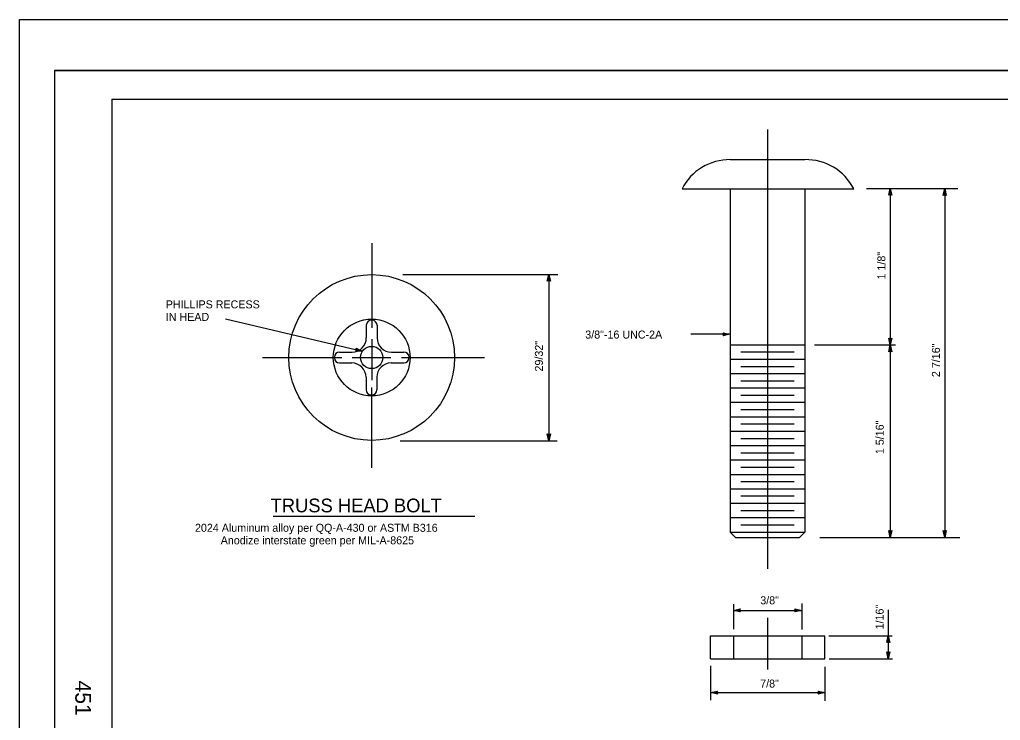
# Model space of a CAD drawing. Extents: x -894 to 866, y -476 to 714.
# Drawn here: x -894 to -36, y 101 to 714 of the extents above; entities that cross this region are included whole.
import ezdxf

# ---------------------------------------------------------------- set-up
doc = ezdxf.new("R2010")
doc.units = 0
for name, color, linetype in [('10 Sheet Format', 7, 'Continuous'), ('21 Curb Gutter', 7, 'Continuous'), ('56 Stage 3 Anno', 7, 'Continuous'), ('57 Undefined', 7, 'Continuous'), ('60 Nongeo Data', 7, 'Continuous')]:
    doc.layers.add(name, color=color, linetype=linetype)

msp = doc.modelspace()

# ---------------------------------------------------------------- linework, layer by layer
at = {"layer": '10 Sheet Format'}
for p, q in [((-863.46, 668.96), (836.55, 668.96)), ((-863.46, 668.96), (-863.46, -431.04)), ((-813.45, 643.96), (811.55, 643.96)), ((-813.45, 643.96), (-813.45, -406.04))]:
    msp.add_line(p, q, dxfattribs=at)
for points in [[(-894.04, 713.56), (865.96, 713.56), (865.96, -476.44), (-894.04, -476.44)], [(-863.46, -431.04), (836.55, -431.04), (836.55, 668.96), (-863.46, 668.96)]]:
    msp.add_lwpolyline(points, close=True, dxfattribs=at)
at = {"layer": '21 Curb Gutter'}
for radius in [72.44, 33.57, 9.71]:
    msp.add_circle((-586.1, 418.18), radius, dxfattribs=at)
for centre, radius, start, end in [((-586.29, 446.3), 4.5, 90.31927, 180), ((-586.1, 411.54), 39.26, 89.57951, 90.31927), ((-585.84, 446.3), 4.5, 0, 89.57951), ((-614.25, 418.35), 4.5, 90, 179.74593), ((-557.89, 418.34), 4.5, 0.25407, 90), ((-579.49, 418.19), 39.26, 179.74593, 180.48569), ((-614.25, 417.9), 4.5, 180.48569, 270), ((-557.89, 417.89), 4.5, 270, 359.51431), ((-592.65, 418.18), 39.26, 359.51431, 0.25407), ((-586.55, 389.94), 4.5, 180, 269.68073), ((-586.1, 389.94), 4.5, 270.42049, 0), ((-586.36, 424.7), 39.26, 269.68073, 270.42049)]:
    msp.add_arc(centre, radius, start, end, dxfattribs=at)
at = {"layer": '56 Stage 3 Anno'}
for p, q in [((-239.8, 617.6), (-239.8, 233.51)), ((-153.22, 565.99), (-73.35, 565.99)), ((-133.88, 559.99), (-132.54, 565.99)), ((-132.54, 560.79), (-133.88, 559.99)), ((-133.88, 559.99), (-133.88, 559.99)), ((-133.52, 560.21), (-132.54, 564.61)), ((-133.16, 560.45), (-132.54, 563.23)), ((-132.82, 560.62), (-132.54, 561.85)), ((-132.54, 565.99), (-132.54, 429.16)), ((-132.54, 565.99), (-132.54, 565.99)), ((-132.54, 565.99), (-131.21, 559.99)), ((-132.54, 564.6), (-131.57, 560.23)), ((-132.54, 563.23), (-131.92, 560.41)), ((-132.54, 561.85), (-132.28, 560.64)), ((-131.21, 559.99), (-132.54, 560.79)), ((-131.21, 559.99), (-131.21, 559.99)), ((-86.21, 559.85), (-84.88, 565.85)), ((-84.88, 560.65), (-86.21, 559.85)), ((-86.21, 559.85), (-86.21, 559.85)), ((-85.86, 560.07), (-84.88, 564.48)), ((-85.5, 560.31), (-84.88, 563.09)), ((-85.15, 560.48), (-84.88, 561.71)), ((-84.88, 565.85), (-84.88, 260.88)), ((-84.88, 565.85), (-84.88, 565.85)), ((-84.88, 565.85), (-83.55, 559.85)), ((-84.88, 563.09), (-84.25, 560.27)), ((-84.88, 561.71), (-84.61, 560.5)), ((-83.55, 559.85), (-84.88, 560.65)), ((-84.87, 564.46), (-83.9, 560.09)), ((-83.55, 559.85), (-83.55, 559.85)), ((-586.07, 518.24), (-586.07, 444.14)), ((-558.99, 490.85), (-423.42, 490.85)), ((-432.51, 484.85), (-431.17, 490.85)), ((-432.16, 485.07), (-431.17, 489.47)), ((-431.17, 490.85), (-431.17, 345.35)), ((-431.17, 490.85), (-431.17, 490.85)), ((-431.17, 490.85), (-429.84, 484.85)), ((-431.17, 489.46), (-430.2, 485.09)), ((-431.17, 485.65), (-432.51, 484.85)), ((-432.51, 484.85), (-432.51, 484.85)), ((-431.8, 485.3), (-431.18, 488.09)), ((-431.45, 485.48), (-431.18, 486.71)), ((-431.18, 488.09), (-430.55, 485.26)), ((-431.18, 486.71), (-430.91, 485.5)), ((-429.84, 484.85), (-431.17, 485.65)), ((-429.84, 484.85), (-429.84, 484.85)), ((-713.88, 451.92), (-594.11, 423.72)), ((-272.73, 438.45), (-307.07, 438.45)), ((-277.93, 438.45), (-278.73, 439.79)), ((-278.73, 439.79), (-278.73, 439.79)), ((-278.73, 439.79), (-272.73, 438.45)), ((-272.73, 438.45), (-278.73, 437.12)), ((-278.73, 437.12), (-277.93, 438.45)), ((-278.51, 439.44), (-274.11, 438.45)), ((-274.12, 438.45), (-278.5, 437.48)), ((-275.49, 438.45), (-278.32, 437.83)), ((-278.28, 439.08), (-275.49, 438.45)), ((-278.1, 438.73), (-276.88, 438.46)), ((-276.88, 438.46), (-278.08, 438.19)), ((-272.73, 438.45), (-272.73, 438.45)), ((-586.07, 434.29), (-586.07, 398.34)), ((-278.73, 437.12), (-278.73, 437.12)), ((-198.88, 429.16), (-127.83, 429.16)), ((-133.88, 423.16), (-132.54, 429.16)), ((-132.54, 429.16), (-133.87, 435.16)), ((-133.87, 435.16), (-133.87, 435.16)), ((-133.87, 435.16), (-132.54, 434.36)), ((-132.54, 430.56), (-133.51, 434.93)), ((-132.54, 431.93), (-133.16, 434.75)), ((-132.54, 433.31), (-132.81, 434.52)), ((-132.54, 434.36), (-131.2, 435.16)), ((-131.2, 435.16), (-132.54, 429.16)), ((-131.56, 434.95), (-132.54, 430.54)), ((-131.92, 434.71), (-132.54, 431.93)), ((-132.26, 434.54), (-132.54, 433.31)), ((-132.54, 429.16), (-132.54, 260.88)), ((-132.54, 429.16), (-132.54, 429.16)), ((-132.54, 429.16), (-132.54, 429.16)), ((-132.54, 429.16), (-131.21, 423.16)), ((-131.2, 435.16), (-131.2, 435.16)), ((-600.25, 423.8), (-599.17, 424.91)), ((-594.11, 423.72), (-600.25, 423.8)), ((-600.25, 423.8), (-600.25, 423.8)), ((-595.46, 424.03), (-599.94, 424.09)), ((-596.79, 424.35), (-599.69, 424.39)), ((-599.17, 424.91), (-599.64, 426.4)), ((-599.64, 426.4), (-599.64, 426.4)), ((-599.64, 426.4), (-594.11, 423.72)), ((-599.51, 426), (-595.45, 424.03)), ((-598.14, 424.67), (-599.38, 424.69)), ((-599.36, 425.6), (-596.79, 424.35)), ((-599.27, 425.22), (-598.14, 424.67)), ((-594.11, 423.72), (-594.11, 423.72)), ((-132.54, 423.96), (-133.88, 423.16)), ((-133.88, 423.16), (-133.88, 423.16)), ((-133.52, 423.38), (-132.54, 427.78)), ((-133.16, 423.62), (-132.54, 426.4)), ((-132.82, 423.79), (-132.54, 425.02)), ((-132.54, 427.77), (-131.57, 423.4)), ((-132.54, 426.4), (-131.92, 423.58)), ((-132.54, 425.02), (-132.28, 423.81)), ((-131.21, 423.16), (-132.54, 423.96)), ((-131.21, 423.16), (-131.21, 423.16)), ((-681.47, 418.12), (-612.14, 418.12)), ((-603.26, 418.11), (-569.45, 418.11)), ((-559.94, 418.11), (-487.51, 418.11)), ((-586.33, 391.95), (-586.33, 321.65)), ((-561.12, 345.35), (-423.81, 345.35)), ((-431.17, 345.35), (-432.5, 351.35)), ((-432.5, 351.35), (-432.5, 351.35)), ((-432.5, 351.35), (-431.17, 350.55)), ((-431.18, 346.74), (-432.14, 351.11)), ((-431.17, 348.11), (-431.8, 350.93)), ((-431.17, 349.49), (-431.44, 350.7)), ((-431.17, 350.55), (-429.83, 351.35)), ((-429.83, 351.35), (-431.17, 345.35)), ((-430.19, 351.13), (-431.17, 346.73)), ((-430.55, 350.9), (-431.17, 348.11)), ((-430.9, 350.72), (-431.17, 349.49)), ((-431.17, 345.35), (-431.17, 345.35)), ((-429.83, 351.35), (-429.83, 351.35)), ((-132.54, 260.88), (-133.87, 266.88)), ((-133.87, 266.88), (-133.87, 266.88)), ((-133.87, 266.88), (-132.54, 266.08)), ((-132.54, 262.27), (-133.51, 266.64)), ((-132.54, 263.64), (-133.16, 266.47)), ((-132.54, 265.02), (-132.81, 266.23)), ((-132.54, 266.08), (-131.2, 266.88)), ((-131.2, 266.88), (-132.54, 260.88)), ((-131.56, 266.66), (-132.54, 262.26)), ((-131.92, 266.43), (-132.54, 263.64)), ((-132.26, 266.25), (-132.54, 265.02)), ((-131.2, 266.88), (-131.2, 266.88)), ((-84.88, 260.88), (-86.21, 266.88)), ((-86.21, 266.88), (-86.21, 266.88)), ((-86.21, 266.88), (-84.88, 266.08)), ((-84.88, 262.27), (-85.85, 266.64)), ((-84.87, 263.64), (-85.5, 266.47)), ((-84.87, 265.02), (-85.14, 266.23)), ((-84.88, 266.08), (-83.54, 266.88)), ((-83.54, 266.88), (-84.88, 260.88)), ((-83.89, 266.66), (-84.87, 262.26)), ((-84.25, 266.43), (-84.87, 263.64)), ((-84.6, 266.25), (-84.87, 265.02)), ((-83.54, 266.88), (-83.54, 266.88)), ((-194.23, 260.88), (-71.68, 260.88)), ((-132.54, 260.88), (-132.54, 260.88)), ((-84.88, 260.88), (-84.88, 260.88)), ((-269.71, 202.58), (-269.71, 180.67)), ((-269.71, 197.05), (-263.71, 198.38)), ((-268.31, 197.06), (-263.94, 198.03)), ((-266.94, 197.05), (-264.12, 197.68)), ((-265.56, 197.05), (-264.35, 197.32)), ((-263.71, 198.38), (-264.51, 197.05)), ((-263.71, 198.38), (-263.71, 198.38)), ((-215.06, 197.05), (-215.86, 198.39)), ((-215.86, 198.39), (-215.86, 198.39)), ((-215.86, 198.39), (-209.86, 197.05)), ((-215.64, 198.04), (-211.24, 197.06)), ((-215.41, 197.68), (-212.62, 197.06)), ((-215.23, 197.33), (-214, 197.06)), ((-209.86, 203.11), (-209.86, 180.25)), ((-134.22, 197.7), (-134.22, 154.79)), ((-269.71, 197.05), (-209.86, 197.05)), ((-263.71, 195.72), (-269.71, 197.05)), ((-269.71, 197.05), (-269.71, 197.05)), ((-263.92, 196.07), (-268.33, 197.05)), ((-264.16, 196.43), (-266.94, 197.05)), ((-264.33, 196.78), (-265.56, 197.05)), ((-264.51, 197.05), (-263.71, 195.72)), ((-263.71, 195.72), (-263.71, 195.72)), ((-239.8, 190.44), (-239.8, 145.53)), ((-209.86, 197.05), (-215.86, 195.73)), ((-215.86, 195.73), (-215.06, 197.05)), ((-215.86, 195.73), (-215.86, 195.73)), ((-211.25, 197.05), (-215.62, 196.08)), ((-212.62, 197.06), (-215.45, 196.43)), ((-214, 197.06), (-215.21, 196.79)), ((-209.86, 197.05), (-209.86, 197.05)), ((-186.37, 174.87), (-130.87, 174.87)), ((-135.56, 168.87), (-134.22, 174.87)), ((-135.21, 169.09), (-134.22, 173.49)), ((-134.85, 169.32), (-134.23, 172.11)), ((-134.23, 172.11), (-133.6, 169.28)), ((-134.22, 174.87), (-134.22, 174.87)), ((-134.22, 174.87), (-132.89, 168.87)), ((-134.22, 173.48), (-133.25, 169.1)), ((-134.22, 169.67), (-135.56, 168.87)), ((-135.56, 168.87), (-135.56, 168.87)), ((-134.5, 169.5), (-134.23, 170.72)), ((-134.23, 170.72), (-133.96, 169.52)), ((-132.89, 168.87), (-134.22, 169.67)), ((-132.89, 168.87), (-132.89, 168.87)), ((-185.81, 154.79), (-130.45, 154.79)), ((-134.22, 154.79), (-135.55, 160.79)), ((-135.55, 160.79), (-135.55, 160.79)), ((-135.55, 160.79), (-134.22, 159.99)), ((-134.23, 156.18), (-135.19, 160.56)), ((-134.22, 157.55), (-134.85, 160.38)), ((-134.22, 158.93), (-134.49, 160.14)), ((-134.22, 159.99), (-132.88, 160.79)), ((-132.88, 160.79), (-134.22, 154.79)), ((-133.24, 160.57), (-134.22, 156.17)), ((-133.6, 160.34), (-134.22, 157.55)), ((-133.95, 160.16), (-134.22, 158.93)), ((-134.22, 154.79), (-134.22, 154.79)), ((-132.88, 160.79), (-132.88, 160.79)), ((-289.77, 148.61), (-289.77, 118.65)), ((-189.77, 147.76), (-189.77, 118.12)), ((-289.59, 125.24), (-283.59, 126.57)), ((-289.59, 125.24), (-189.59, 125.24)), ((-283.59, 123.9), (-289.59, 125.24)), ((-289.59, 125.24), (-289.59, 125.24)), ((-283.81, 124.26), (-288.21, 125.24)), ((-288.2, 125.24), (-283.83, 126.21)), ((-286.83, 125.24), (-284, 125.86)), ((-284.04, 124.62), (-286.83, 125.24)), ((-285.45, 125.24), (-284.24, 125.51)), ((-284.22, 124.96), (-285.45, 125.24)), ((-283.59, 126.57), (-284.39, 125.24)), ((-284.39, 125.24), (-283.59, 123.9)), ((-283.59, 126.57), (-283.59, 126.57)), ((-283.59, 123.9), (-283.59, 123.9)), ((-194.79, 125.24), (-195.59, 126.58)), ((-195.59, 126.58), (-195.59, 126.58)), ((-195.59, 126.58), (-189.59, 125.24)), ((-189.59, 125.24), (-195.59, 123.91)), ((-195.59, 123.91), (-194.79, 125.24)), ((-195.59, 123.91), (-195.59, 123.91)), ((-195.38, 126.23), (-190.97, 125.24)), ((-190.98, 125.24), (-195.36, 124.27)), ((-192.36, 125.24), (-195.18, 124.62)), ((-195.14, 125.87), (-192.36, 125.24)), ((-194.97, 125.52), (-193.74, 125.24)), ((-193.74, 125.24), (-194.95, 124.98)), ((-189.59, 125.24), (-189.59, 125.24))]:
    msp.add_line(p, q, dxfattribs=at)
at = {"layer": '57 Undefined'}
msp.add_line((-672.34, 279.46), (-495.8, 279.46), dxfattribs=at)
at = {"layer": '60 Nongeo Data'}
for p, q in [((-272.47, 591.19), (-207.12, 591.19)), ((-314.67, 565.61), (-164.35, 565.61)), ((-272.47, 565.61), (-272.47, 265.6)), ((-207.12, 565.61), (-207.12, 265.61)), ((-590.79, 446.3), (-590.79, 435.35)), ((-581.34, 446.3), (-581.34, 435.34)), ((-272.47, 429.29), (-207.12, 429.29)), ((-614.25, 422.85), (-603.29, 422.85)), ((-568.84, 422.84), (-557.89, 422.84)), ((-263.08, 422.99), (-216.5, 422.99)), ((-614.25, 413.4), (-603.55, 413.4)), ((-569.1, 413.39), (-557.89, 413.39)), ((-272.47, 416.69), (-207.12, 416.69)), ((-272.47, 404.18), (-207.12, 404.18)), ((-272.47, 404.09), (-207.12, 404.09)), ((-263.08, 410.39), (-216.5, 410.39)), ((-591.05, 400.9), (-591.05, 389.94)), ((-581.6, 400.89), (-581.6, 389.94)), ((-263.08, 397.88), (-216.5, 397.88)), ((-272.47, 391.59), (-207.12, 391.59)), ((-272.47, 378.99), (-207.12, 378.99)), ((-263.08, 385.29), (-216.5, 385.29)), ((-263.08, 372.69), (-216.5, 372.69)), ((-272.47, 366.39), (-207.12, 366.39)), ((-272.47, 353.79), (-207.12, 353.79)), ((-263.08, 360.09), (-216.5, 360.09)), ((-263.08, 347.49), (-216.5, 347.49)), ((-272.47, 341.19), (-207.12, 341.19)), ((-263.08, 334.89), (-216.5, 334.89)), ((-272.47, 328.59), (-207.12, 328.59)), ((-263.08, 322.29), (-216.5, 322.29)), ((-272.47, 316), (-207.12, 316)), ((-263.08, 309.7), (-216.5, 309.7)), ((-272.47, 303.4), (-207.12, 303.4)), ((-263.08, 297.1), (-216.5, 297.1)), ((-272.47, 290.8), (-207.12, 290.8)), ((-263.08, 284.5), (-216.5, 284.5)), ((-272.47, 278.2), (-207.12, 278.2)), ((-263.08, 271.9), (-216.5, 271.9)), ((-272.47, 265.6), (-207.12, 265.6)), ((-267.75, 260.88), (-272.47, 265.6)), ((-267.75, 260.88), (-211.85, 260.88)), ((-211.85, 260.88), (-207.12, 265.61)), ((-289.77, 174.87), (-189.77, 174.87)), ((-289.77, 154.79), (-289.77, 174.87)), ((-269.69, 174.87), (-269.69, 154.79)), ((-209.85, 174.87), (-209.85, 154.79)), ((-189.77, 154.79), (-189.77, 174.87)), ((-289.77, 154.79), (-189.77, 154.79))]:
    msp.add_line(p, q, dxfattribs=at)
for centre, radius, start, end in [((-272.81, 544.16), 47.03, 89.58698, 152.86887), ((-206.49, 543.7), 47.5, 27.4721, 90.75399), ((-603.29, 435.35), 12.5, 270, 0), ((-568.84, 435.34), 12.5, 180, 270), ((-603.55, 400.9), 12.5, 0, 90), ((-569.1, 400.89), 12.5, 90, 180)]:
    msp.add_arc(centre, radius, start, end, dxfattribs=at)

# ---------------------------------------------------------------- texts
at = {"layer": '10 Sheet Format'}
msp.add_text('451', height=13.779, rotation=270, dxfattribs=at).set_placement((-845.33, 135.73))
at = {"layer": '57 Undefined'}
for s, p in [('1 1/8"', (-136.77, 486.39)), ('29/32"', (-436.32, 405.93)), ('2 7/16"', (-89.08, 401.03)), ('1 5/16"', (-138.22, 333.67)), ('1/16"', (-138.31, 180.45))]:
    msp.add_text(s, height=7, rotation=90, dxfattribs=at).set_placement(p)
for s, height, p in [('PHILLIPS RECESS', 7, (-766.2, 461.13)), ('IN HEAD', 7, (-766.2, 450.19)), ('3/8"-16 UNC-2A', 7, (-399.3, 434.72)), ('TRUSS HEAD BOLT', 12, (-674.51, 282.81)), ('2024 Aluminum alloy per QQ-A-430 or ASTM B316', 7, (-740.66, 265.8)), ('Anodize interstate green per MIL-A-8625', 7, (-718.16, 254.86)), ('3/8"', 7, (-246.21, 202.4)), ('7/8"', 7, (-246.29, 129.61))]:
    msp.add_text(s, height=height, dxfattribs=at).set_placement(p)

doc.saveas('drawing.dxf')
